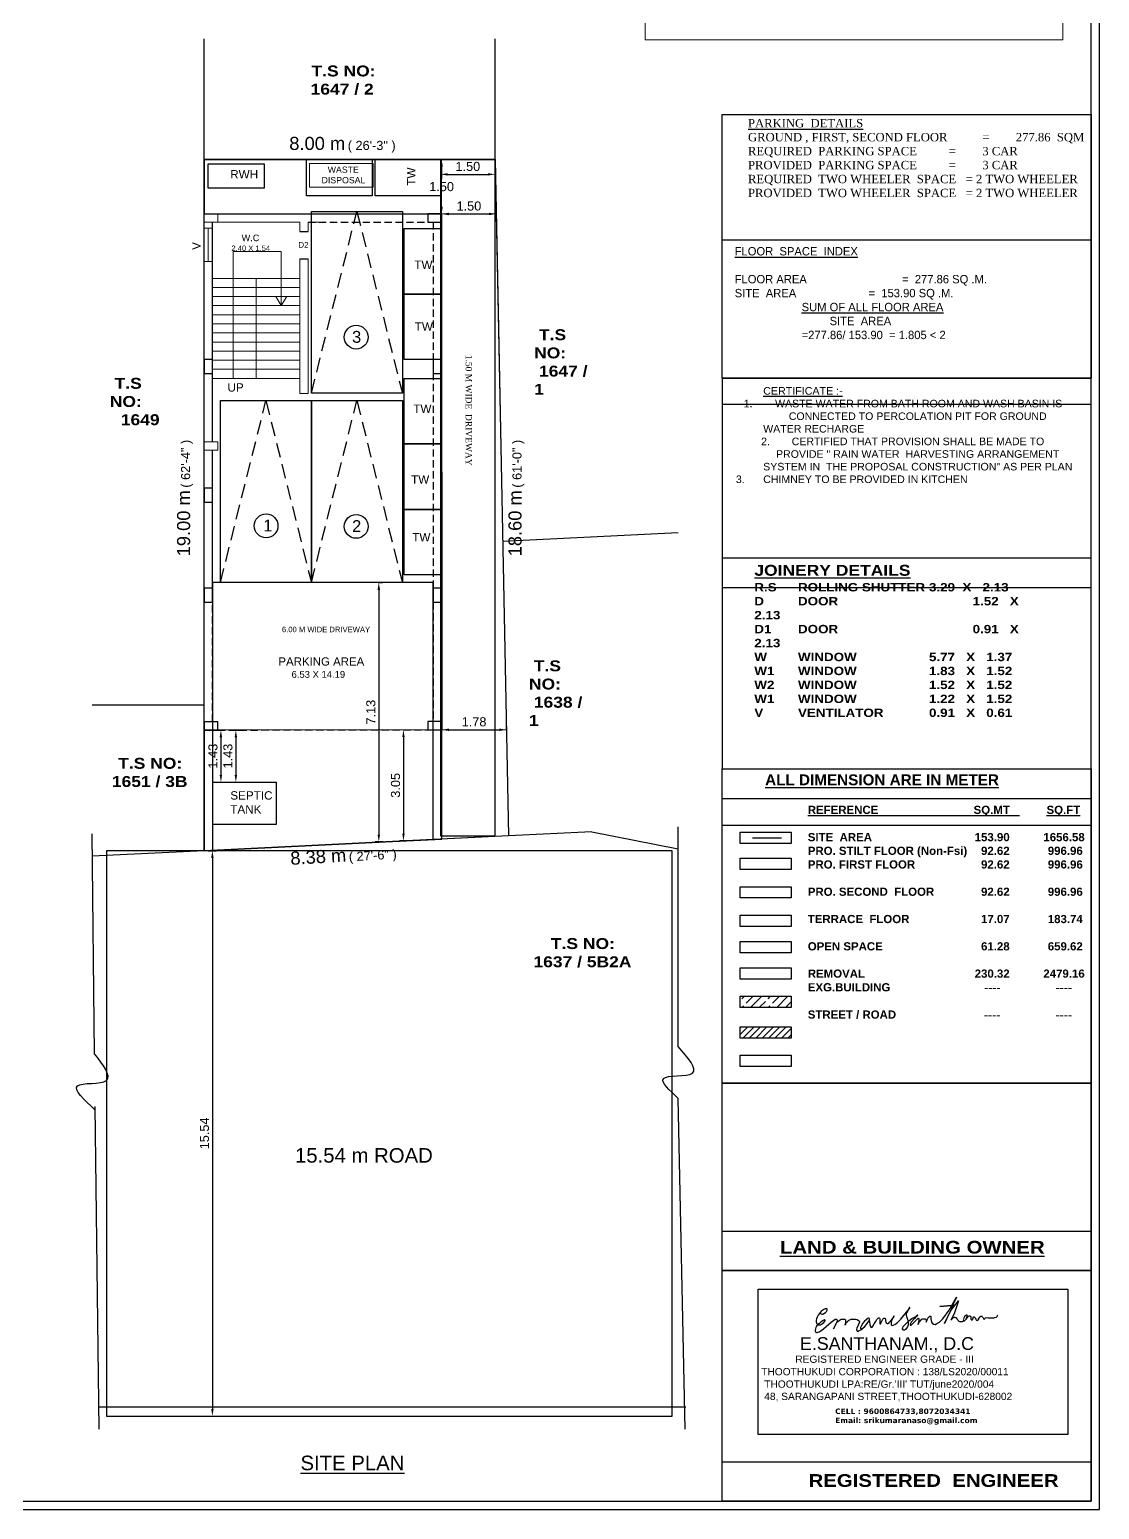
# Model space of a CAD drawing. Header units: metres. Extents: x 0 to 107, y 0 to 69.
# Drawn here: x 39.39 to 68.8, y 0 to 40.67 of the extents above; entities that cross this region are included whole.
import ezdxf

# ---------------------------------------------------------------- set-up
doc = ezdxf.new("R2010")
doc.units = ezdxf.units.M
doc.header["$LTSCALE"] = 0.2
doc.header["$MEASUREMENT"] = 0
doc.header["$PDMODE"] = 2
for name, pattern in [('ACAD_ISO03W100', [30, 12, -18]), ('DASHED', [0.75, 0.5, -0.25]), ('DASHED2', [0.375, 0.25, -0.125]), ('HIDDEN', [0.375, 0.25, -0.125]), ('HIDDENX2', [0.75, 0.5, -0.25])]:
    doc.linetypes.add(name, pattern=pattern)
doc.layers.get('0').update_dxf_attribs({"lineweight": 15})
for name, color, linetype in [('AS_AT_SITE', 233, 'Continuous'), ('BLK_1_COVERED_AREA', 140, 'Continuous'), ('BLK_1_FLR_0_STILT_PARKING', 9, 'Continuous'), ('BLK_1_FLR_0_STILT_PARKING_DEDUCT', 9, 'Continuous'), ('BLK_1_LVL_0_BLDG_FOOT_PRINT', 1, 'Continuous'), ('BLK_1_LVL_0_FRONT_SETBACK', 2, 'Continuous'), ('BLK_1_LVL_0_REAR_SETBACK', 11, 'Continuous'), ('BLK_1_LVL_0_SIDE_SETBACK2', 102, 'Continuous'), ('DIST_EXIT', 9, 'Continuous'), ('DRIVE_WAY', 2, 'Continuous'), ('FMB_OR_PLR', 55, 'Continuous'), ('PARKING_SLOT', 2, 'Continuous'), ('PER_AISLE_WIDTH', 2, 'Continuous'), ('PLOT_BOUNDARY', 70, 'Continuous'), ('ROAD_WIDTH', 70, 'Continuous'), ('RWH', 1, 'Continuous'), ('SEPTIC_TANK', 146, 'Continuous'), ('SUPER_IMPOSED', 9, 'Continuous'), ('TANDEM_PARKING_SLOT', 9, 'Continuous'), ('TWO_WHEELER_DRIVE_WAY', 232, 'Continuous'), ('TWO_WHEELER_PARKING', 1, 'Continuous'), ('WASTE_DISPOSAL', 232, 'Continuous')]:
    doc.layers.add(name, color=color, linetype=linetype)
doc.layers.add('LOCATION_PLAN', color=7, linetype='Continuous', lineweight=0)
doc.styles.add('ARIAL', font='arial.ttf')
doc.styles.add('Bhanu', font='times.ttf', dxfattribs={"height": 9})
doc.styles.add('NORMAL', font='arial.ttf')
doc.styles.get("Standard").update_dxf_attribs({"font": 'arial.ttf', "height": 0.25})
doc.styles.add('style1', font='', dxfattribs={"height": 0.2})
doc.styles.add('TXT', font='txt.shx')
doc.styles.add('vce', font='BKANT.TTF')
doc.styles.get('style1').set_extended_font_data('Arial Black')
doc.dimstyles.get("Standard").update_dxf_attribs({"dimtxt": 0.23, "dimasz": 0.2, "dimexe": 0.12, "dimexo": 0.0625, "dimgap": 0.09, "dimtad": 1, "dimtih": 1, "dimtoh": 1, "dimzin": 1, "dimdsep": 46, "dimtxsty": 'Standard', "dimcen": 0.09, "dimazin": 0, "dimtfac": 1, "dimtix": 1, "dimtofl": 0, "dimtmove": 0, "dimatfit": 0, "dimfxl": 0, "dimtolj": 1, "dimtzin": 0, "dimarcsym": 0})

# ---------------------------------------------------------------- blocks, each defined once
blk = doc.blocks.new('*D24')
at = {"color": 0, "linetype": 'Continuous', "lineweight": -2, "ltscale": 4}
for p, q in [((50.718, 37.104), (50.618, 37.104)), ((50.718, 35.604), (50.618, 35.604))]:
    blk.add_line(p, q, dxfattribs=at)
at = {"lineweight": 25, "ltscale": 4}
for p, q in [((50.718, 36.904), (50.718, 36.571)), ((50.718, 35.804), (50.718, 36.136))]:
    blk.add_line(p, q, dxfattribs=at)
at = {"ltscale": 4}
for points in [[(50.685, 36.904), (50.752, 36.904), (50.718, 37.104)], [(50.685, 35.804), (50.752, 35.804), (50.718, 35.604)]]:
    blk.add_solid(points, dxfattribs=at)
at = {"layer": 'Defpoints', "color": 0, "ltscale": 4}
for p in [(50.718, 37.104), (50.718, 37.104), (50.718, 35.604)]:
    blk.add_point(p, dxfattribs=at)
at = {"color": 0, "lineweight": 25, "ltscale": 4, "insert": (50.718, 36.354), "char_height": 0.25, "attachment_point": 5}
blk.add_mtext('\\A1;1.50', dxfattribs=at)
blk = doc.blocks.new('*D25')
at = {"color": 0, "linetype": 'Continuous', "lineweight": -2, "ltscale": 4}
for p, q in [((50.718, 35.604), (50.718, 35.704)), ((52.218, 35.604), (52.218, 35.504))]:
    blk.add_line(p, q, dxfattribs=at)
at = {"lineweight": 25, "ltscale": 4}
blk.add_line((50.918, 35.604), (52.018, 35.604), dxfattribs=at)
at = {"ltscale": 4}
for points in [[(50.918, 35.637), (50.918, 35.57), (50.718, 35.604)], [(52.018, 35.637), (52.018, 35.57), (52.218, 35.604)]]:
    blk.add_solid(points, dxfattribs=at)
at = {"layer": 'Defpoints', "color": 0, "ltscale": 4}
for p in [(50.718, 35.604), (52.218, 35.634), (52.218, 35.604)]:
    blk.add_point(p, dxfattribs=at)
at = {"color": 0, "lineweight": 25, "ltscale": 4, "insert": (51.468, 35.821), "char_height": 0.25, "attachment_point": 5}
blk.add_mtext('\\A1;1.50', dxfattribs=at)
blk = doc.blocks.new('*D26')
at = {"color": 0, "linetype": 'Continuous', "lineweight": -2, "ltscale": 4}
for p, q in [((50.72, 21.428), (50.72, 21.528)), ((52.501, 21.428), (52.501, 21.528))]:
    blk.add_line(p, q, dxfattribs=at)
at = {"lineweight": 25, "ltscale": 4}
blk.add_line((50.92, 21.428), (52.301, 21.428), dxfattribs=at)
at = {"ltscale": 4}
for points in [[(50.92, 21.461), (50.92, 21.394), (50.72, 21.428)], [(52.301, 21.461), (52.301, 21.394), (52.501, 21.428)]]:
    blk.add_solid(points, dxfattribs=at)
at = {"layer": 'Defpoints', "color": 0, "ltscale": 4}
for p in [(50.72, 21.419), (52.501, 21.428), (52.501, 21.427)]:
    blk.add_point(p, dxfattribs=at)
at = {"color": 0, "lineweight": 25, "ltscale": 4, "insert": (51.61, 21.645), "char_height": 0.25, "attachment_point": 5}
blk.add_mtext('\\A1;1.78', dxfattribs=at)
blk = doc.blocks.new('*D64')
at = {"layer": 'Defpoints', "color": 0, "ltscale": 4}
for p in [(50.689, 37.103), (52.189, 37.103), (52.189, 36.692)]:
    blk.add_point(p, dxfattribs=at)
at = {"layer": 'TWO_WHEELER_DRIVE_WAY', "color": 6, "lineweight": -2, "ltscale": 4}
for p, q in [((50.689, 36.812), (50.689, 36.592)), ((52.189, 36.812), (52.189, 36.592))]:
    blk.add_line(p, q, dxfattribs=at)
at = {"layer": 'TWO_WHEELER_DRIVE_WAY', "color": 6, "ltscale": 4}
blk.add_line((50.889, 36.692), (51.989, 36.692), dxfattribs=at)
for points in [[(50.889, 36.725), (50.889, 36.658), (50.689, 36.692)], [(51.989, 36.725), (51.989, 36.658), (52.189, 36.692)]]:
    blk.add_solid(points, dxfattribs=at)
at = {"layer": 'TWO_WHEELER_DRIVE_WAY', "color": 6, "ltscale": 4, "insert": (51.439, 36.909), "char_height": 0.25, "attachment_point": 5}
blk.add_mtext('\\A1;1.50', dxfattribs=at)
blk = doc.blocks.new('*D65')
at = {"layer": 'Defpoints', "color": 0, "ltscale": 4}
for p in [(44.189, 18.104), (44.189, 2.564), (44.418, 2.564)]:
    blk.add_point(p, dxfattribs=at)
at = {"layer": 'ROAD_WIDTH', "color": 1, "lineweight": -2, "ltscale": 4}
for p, q in [((44.298, 18.104), (44.518, 18.104)), ((44.298, 2.564), (44.518, 2.564))]:
    blk.add_line(p, q, dxfattribs=at)
at = {"layer": 'ROAD_WIDTH', "color": 1, "ltscale": 4}
blk.add_line((44.418, 17.904), (44.418, 2.764), dxfattribs=at)
for points in [[(44.385, 17.904), (44.452, 17.904), (44.418, 18.104)], [(44.385, 2.764), (44.452, 2.764), (44.418, 2.564)]]:
    blk.add_solid(points, dxfattribs=at)
at = {"layer": 'ROAD_WIDTH', "color": 1, "ltscale": 4, "insert": (44.201, 10.334), "char_height": 0.25, "attachment_point": 5, "rotation": 90}
blk.add_mtext('\\A1;15.54', dxfattribs=at)
blk = doc.blocks.new('*D117')
at = {"layer": 'Defpoints', "color": 0, "ltscale": 4}
for p in [(44.569, 21.419), (44.569, 19.988), (44.652, 19.988)]:
    blk.add_point(p, dxfattribs=at)
at = {"layer": 'SEPTIC_TANK', "color": 1, "lineweight": -2, "ltscale": 4}
for p, q in [((44.631, 21.419), (44.752, 21.419)), ((44.631, 19.988), (44.752, 19.988))]:
    blk.add_line(p, q, dxfattribs=at)
at = {"layer": 'SEPTIC_TANK', "color": 1, "ltscale": 4}
blk.add_line((44.652, 21.219), (44.652, 20.188), dxfattribs=at)
for points in [[(44.618, 21.219), (44.685, 21.219), (44.652, 21.419)], [(44.618, 20.188), (44.685, 20.188), (44.652, 19.988)]]:
    blk.add_solid(points, dxfattribs=at)
at = {"layer": 'SEPTIC_TANK', "color": 1, "ltscale": 4, "insert": (44.434, 20.703), "char_height": 0.25, "attachment_point": 5, "rotation": 90}
blk.add_mtext('\\A1;1.43', dxfattribs=at)
blk = doc.blocks.new('*D118')
at = {"layer": 'Defpoints', "color": 0, "ltscale": 4}
for p in [(45.053, 21.42), (45.053, 19.988), (45.063, 19.988)]:
    blk.add_point(p, dxfattribs=at)
at = {"layer": 'SEPTIC_TANK', "color": 2, "lineweight": -2, "ltscale": 4}
for p, q in [((45.063, 21.42), (45.163, 21.42)), ((45.063, 19.988), (45.163, 19.988))]:
    blk.add_line(p, q, dxfattribs=at)
at = {"layer": 'SEPTIC_TANK', "color": 2, "ltscale": 4}
blk.add_line((45.063, 21.22), (45.063, 20.188), dxfattribs=at)
for points in [[(45.03, 21.22), (45.096, 21.22), (45.063, 21.42)], [(45.03, 20.188), (45.096, 20.188), (45.063, 19.988)]]:
    blk.add_solid(points, dxfattribs=at)
at = {"layer": 'SEPTIC_TANK', "color": 2, "ltscale": 4, "insert": (44.845, 20.704), "char_height": 0.25, "attachment_point": 5, "rotation": 90}
blk.add_mtext('\\A1;1.43', dxfattribs=at)
blk = doc.blocks.new('*D119')
at = {"layer": 'Defpoints', "color": 0, "ltscale": 4}
for p in [(48.909, 25.473), (48.992, 18.348), (49.253, 18.348)]:
    blk.add_point(p, dxfattribs=at)
at = {"layer": 'DRIVE_WAY', "color": 255, "lineweight": -2, "ltscale": 4}
for p, q in [((48.971, 25.473), (49.092, 25.473)), ((49.112, 18.348), (48.892, 18.348))]:
    blk.add_line(p, q, dxfattribs=at)
at = {"layer": 'DRIVE_WAY', "color": 255, "ltscale": 4}
blk.add_line((48.992, 25.273), (48.992, 18.548), dxfattribs=at)
for points in [[(48.959, 25.273), (49.026, 25.273), (48.992, 25.473)], [(48.959, 18.548), (49.026, 18.548), (48.992, 18.348)]]:
    blk.add_solid(points, dxfattribs=at)
at = {"layer": 'DRIVE_WAY', "color": 255, "ltscale": 4, "insert": (48.774, 21.911), "char_height": 0.25, "attachment_point": 5, "rotation": 90}
blk.add_mtext('\\A1;7.13', dxfattribs=at)
blk = doc.blocks.new('*D120')
at = {"layer": 'Defpoints', "color": 0, "ltscale": 4}
for p in [(49.644, 21.426), (49.669, 18.374), (49.792, 18.374)]:
    blk.add_point(p, dxfattribs=at)
at = {"layer": 'DIST_EXIT', "color": 7, "lineweight": -2, "ltscale": 4}
for p, q in [((49.669, 21.426), (49.769, 21.426)), ((49.729, 18.374), (49.569, 18.374))]:
    blk.add_line(p, q, dxfattribs=at)
at = {"layer": 'DIST_EXIT', "color": 7, "ltscale": 4}
blk.add_line((49.669, 21.226), (49.669, 18.574), dxfattribs=at)
for points in [[(49.636, 21.226), (49.703, 21.226), (49.669, 21.426)], [(49.636, 18.574), (49.703, 18.574), (49.669, 18.374)]]:
    blk.add_solid(points, dxfattribs=at)
at = {"layer": 'DIST_EXIT', "color": 7, "ltscale": 4, "insert": (49.452, 19.9), "char_height": 0.25, "attachment_point": 5, "rotation": 90}
blk.add_mtext('\\A1;3.05', dxfattribs=at)

msp = doc.modelspace()

# ---------------------------------------------------------------- hatches: boundary and pattern name
at = {"linetype": 'DASHED', "lineweight": 25}
h = msp.add_hatch(dxfattribs=at)
h.set_pattern_fill('ACAD_ISO02W100', scale=0.033957, angle=45)
h.set_pattern_definition([(45, (-5672.71219, -1639.12731), (-0.120055354, 0.120055354), [0.407481383, -0.101870346])])
h.paths.add_polyline_path([(58.922, 14.104), (60.329, 14.104), (60.329, 13.793), (58.922, 13.793)])
at = {"lineweight": 25}
h = msp.add_hatch(dxfattribs=at)
h.set_pattern_fill('ANSI31')
h.set_pattern_definition([(45, (-2484.93249, -1315.28688), (-0.0883883476, 0.0883883476), [])])
h.paths.add_polyline_path([(58.922, 13.259), (60.329, 13.259), (60.329, 12.949), (58.922, 12.949)])

# ---------------------------------------------------------------- linework, layer by layer
at = {"color": 7, "lineweight": 25, "ltscale": 4}
for p, q in [((44.189, 37.104), (44.189, 40.418)), ((52.189, 37.104), (52.189, 40.418)), ((44.189, 35.604), (50.718, 35.604)), ((50.718, 24.974), (50.718, 35.604)), ((44.419, 31.464), (44.419, 35.374)), ((44.419, 29.344), (44.419, 31.234)), ((44.419, 28.334), (44.419, 29.114)), ((44.419, 25.204), (44.419, 28.334)), ((57.22, 26.839), (52.398, 26.606)), ((44.189, 22.104), (41.118, 22.104)), ((57.22, 12.719), (57.22, 18.764)), ((41.18, 12.521), (41.118, 18.567)), ((54.845, 18.618), (52.559, 18.508)), ((54.845, 18.618), (57.22, 18.154)), ((44.189, 18.104), (41.118, 17.956)), ((41.302, 2.203), (41.196, 11.077)), ((57.408, 2.203), (57.22, 11.297)), ((57.428, 2.814), (41.289, 2.814))]:
    msp.add_line(p, q, dxfattribs=at)
at = {"color": 7, "lineweight": 25}
for p, q in [((58.429, 38.341), (68.567, 38.341)), ((58.429, 31.09), (68.567, 31.09)), ((58.429, 30.378), (68.567, 30.378)), ((58.429, 26.153), (68.567, 26.153)), ((58.429, 26.153), (68.567, 26.153)), ((58.429, 25.333), (68.567, 25.333)), ((58.445, 19.534), (68.567, 19.534)), ((58.445, 18.81), (68.567, 18.81)), ((59.261, 18.461), (60.059, 18.461)), ((58.429, 7.646), (68.567, 7.646)), ((58.429, 1.31), (68.567, 1.31))]:
    msp.add_line(p, q, dxfattribs=at)
at = {"color": 7, "linetype": 'Continuous', "lineweight": 5, "ltscale": 4}
for p, q in [((44.419, 35.604), (44.859, 35.604)), ((44.419, 35.604), (44.569, 35.604)), ((44.859, 35.604), (46.219, 35.604)), ((46.219, 35.604), (47.049, 35.604)), ((44.304, 34.3), (44.304, 35.21)), ((44.419, 32.474), (44.419, 35.374)), ((44.419, 34.154), (44.419, 35.374)), ((44.419, 35.374), (44.859, 35.374)), ((44.569, 35.374), (46.819, 35.374)), ((46.819, 35.374), (46.819, 35.118)), ((47.049, 35.374), (47.339, 35.374)), ((47.049, 35.374), (47.049, 35.118)), ((46.819, 34.368), (46.819, 30.672)), ((47.049, 34.368), (47.049, 30.672)), ((44.419, 32.814), (44.419, 34.034)), ((44.419, 31.464), (44.419, 34.034)), ((44.419, 33.834), (45.619, 33.834)), ((45.619, 33.834), (46.819, 33.834)), ((45.619, 33.834), (45.619, 32.334)), ((44.419, 33.584), (45.619, 33.584)), ((45.619, 33.584), (46.819, 33.584)), ((44.419, 33.334), (45.619, 33.334)), ((44.419, 33.084), (45.619, 33.084)), ((45.619, 33.334), (46.819, 33.334)), ((45.619, 33.084), (46.819, 33.084)), ((44.419, 32.834), (45.619, 32.834)), ((44.419, 31.474), (44.419, 32.694)), ((44.419, 32.584), (45.619, 32.584)), ((45.619, 32.834), (46.819, 32.834)), ((45.619, 32.584), (46.819, 32.584)), ((44.419, 32.334), (45.619, 32.334)), ((44.419, 29.344), (44.419, 32.244)), ((45.619, 32.334), (45.619, 31.084)), ((45.619, 32.334), (46.819, 32.334)), ((44.419, 32.084), (45.619, 32.084)), ((44.419, 31.834), (45.619, 31.834)), ((45.619, 32.084), (46.819, 32.084)), ((45.619, 31.834), (46.819, 31.834)), ((44.419, 31.584), (45.619, 31.584)), ((44.419, 31.334), (45.619, 31.334)), ((45.619, 31.584), (46.819, 31.584)), ((45.619, 31.334), (46.819, 31.334)), ((44.419, 31.084), (46.819, 31.084)), ((46.819, 30.672), (47.049, 30.672))]:
    msp.add_line(p, q, dxfattribs=at)
at = {"lineweight": -3, "ltscale": 4}
for p, q in [((46.819, 35.118), (47.049, 35.118)), ((46.819, 34.368), (47.049, 34.368))]:
    msp.add_line(p, q, dxfattribs=at)
at = {"color": 7, "linetype": 'DASHED2', "lineweight": 25, "ltscale": 4}
for p, q in [((47.049, 35.374), (50.488, 35.374)), ((50.488, 35.374), (50.488, 31.464)), ((50.488, 31.234), (50.488, 21.657)), ((44.419, 21.649), (44.419, 24.974))]:
    msp.add_line(p, q, dxfattribs=at)
at = {"color": 7, "lineweight": 25, "ltscale": 0.7}
msp.add_line((68.567, 34.885), (58.429, 34.885), dxfattribs=at)
at = {"color": 7, "lineweight": 25}
for points in [[(68.797, 69.123), (0, 69.123), (0, 0), (68.797, 0)], [(68.567, 68.894), (0.23, 68.894), (0.23, 0.23), (68.567, 0.23)], [(58.429, 38.341), (68.567, 38.341), (68.567, 31.09), (58.429, 31.09)], [(58.429, 20.351), (68.567, 20.351), (68.567, 11.715), (58.429, 11.716)], [(58.922, 18.611), (60.329, 18.611), (60.329, 18.301), (58.922, 18.301)], [(58.922, 17.894), (60.329, 17.894), (60.329, 17.584), (58.922, 17.584)], [(58.922, 17.114), (60.329, 17.114), (60.329, 16.804), (58.922, 16.804)], [(58.922, 16.335), (60.329, 16.335), (60.329, 16.025), (58.922, 16.025)], [(58.922, 15.609), (60.329, 15.609), (60.329, 15.299), (58.922, 15.299)], [(58.922, 14.883), (60.329, 14.883), (60.329, 14.573), (58.922, 14.573)], [(58.922, 14.104), (60.329, 14.104), (60.329, 13.793), (58.922, 13.793)], [(58.922, 13.259), (60.329, 13.259), (60.329, 12.949), (58.922, 12.949)], [(58.922, 12.485), (60.329, 12.485), (60.329, 12.175), (58.922, 12.175)], [(58.429, 11.716), (68.567, 11.716), (68.567, 6.566), (58.429, 6.566)], [(58.429, 6.566), (68.567, 6.566), (68.567, 0.23), (58.429, 0.23)], [(59.415, 6.052), (67.93, 6.052), (67.93, 2.061), (59.415, 2.061)]]:
    msp.add_lwpolyline(points, close=True, dxfattribs=at)
at = {"color": 7, "lineweight": 25, "ltscale": 4}
for points in [[(44.189, 18.104), (44.189, 37.104), (52.189, 37.104), (52.559, 18.508)], [(44.189, 35.604), (50.718, 35.604), (50.72, 21.428), (44.189, 21.419)], [(50.718, 35.604), (50.338, 35.604), (50.338, 35.374), (50.718, 35.374)], [(44.189, 31.602), (44.189, 31.222), (44.419, 31.222), (44.419, 31.602)], [(50.488, 31.602), (50.488, 31.222), (50.718, 31.222), (50.718, 31.602)], [(44.189, 28.067), (44.189, 27.687), (44.419, 27.687), (44.419, 28.067)], [(44.189, 25.317), (44.189, 24.937), (44.419, 24.937), (44.419, 25.317)], [(50.489, 25.318), (50.489, 24.938), (50.719, 24.938), (50.719, 25.318)], [(44.569, 21.649), (44.189, 21.649), (44.189, 21.419), (44.569, 21.419)], [(50.72, 21.657), (50.34, 21.657), (50.34, 21.427), (50.72, 21.427)]]:
    msp.add_lwpolyline(points, close=True, dxfattribs=at)
at = {"color": 7, "linetype": 'Continuous', "lineweight": 5, "ltscale": 4}
for points in [[(44.569, 35.604), (44.189, 35.604), (44.189, 35.374), (44.569, 35.374)], [(44.569, 35.604), (44.189, 35.604), (44.189, 35.374), (44.569, 35.374)], [(44.189, 34.3), (44.189, 35.21), (44.419, 35.21), (44.419, 34.3)], [(44.419, 31.084), (45.619, 31.084), (45.619, 33.834), (44.419, 33.834)], [(45.619, 33.834), (46.819, 33.834), (46.819, 31.084), (45.619, 31.084)], [(44.569, 29.344), (44.189, 29.344), (44.189, 29.114), (44.569, 29.114)]]:
    msp.add_lwpolyline(points, close=True, dxfattribs=at)
at = {"color": 7, "linetype": 'HIDDENX2', "lineweight": 25, "ltscale": 4}
for points in [[(47.139, 30.675), (48.389, 35.675), (49.639, 30.675)], [(44.639, 25.473), (45.889, 30.473), (47.139, 25.473)], [(47.139, 25.473), (48.389, 30.473), (49.639, 25.473)]]:
    msp.add_lwpolyline(points, close=True, dxfattribs=at)
at = {"color": 7, "linetype": 'Continuous', "lineweight": 5, "ltscale": 4}
for points in [[(44.419, 35.224), (44.419, 35.224), (44.419, 35.374)], [(44.989, 31.084), (44.989, 34.572), (46.305, 34.572), (46.305, 33.084)], [(46.46, 33.334), (46.305, 33.084), (46.158, 33.334)], [(44.419, 29.344), (44.419, 29.494), (44.419, 29.494)]]:
    msp.add_lwpolyline(points, dxfattribs=at)
at = {"color": 7, "lineweight": 25}
for points in [[(68.567, 31.09), (58.429, 31.09), (58.429, 20.351)], [(61.135, 5.387), (61.166, 5.369), (61.197, 5.37), (61.227, 5.385), (61.267, 5.411), (61.298, 5.442), (61.309, 5.462), (61.316, 5.475), (61.316, 5.497), (61.316, 5.509), (61.299, 5.516), (61.276, 5.516), (61.257, 5.509), (61.226, 5.498), (61.194, 5.48), (61.161, 5.455), (61.13, 5.425), (61.095, 5.378), (61.069, 5.339), (61.044, 5.286), (61.025, 5.238), (61.016, 5.201), (61.014, 5.159), (61.017, 5.13), (61.025, 5.112), (61.036, 5.1), (61.047, 5.091), (61.065, 5.076), (61.091, 5.071), (61.131, 5.073), (61.157, 5.087), (61.19, 5.106), (61.225, 5.141), (61.253, 5.169), (61.259, 5.182), (61.261, 5.187), (61.261, 5.192), (61.258, 5.199), (61.253, 5.204), (61.244, 5.208), (61.231, 5.208), (61.222, 5.203), (61.204, 5.194), (61.179, 5.176), (61.164, 5.165), (61.142, 5.148), (61.1, 5.113), (61.061, 5.08), (61.039, 5.062), (61.024, 5.034), (61.006, 4.996), (60.997, 4.962), (60.991, 4.943), (60.987, 4.928), (60.985, 4.916), (60.987, 4.901), (60.993, 4.887), (60.997, 4.877), (61.005, 4.871), (61.021, 4.866), (61.04, 4.866), (61.064, 4.869), (61.092, 4.879), (61.125, 4.897), (61.164, 4.928), (61.225, 4.975), (61.285, 5.029), (61.359, 5.09), (61.424, 5.144), (61.459, 5.174), (61.495, 5.203), (61.533, 5.227), (61.563, 5.227), (61.584, 5.22), (61.588, 5.198), (61.58, 5.144), (61.525, 5.036), (61.489, 4.964), (61.58, 5.144), (61.641, 5.19), (61.703, 5.226), (61.745, 5.232), (61.772, 5.232), (61.804, 5.225), (61.816, 5.207), (61.822, 5.18), (61.822, 5.145), (61.823, 5.121), (61.816, 5.086), (61.81, 5.062), (61.823, 5.121), (61.878, 5.169), (61.909, 5.197), (61.942, 5.213), (61.972, 5.227), (62.027, 5.233), (62.06, 5.233), (62.102, 5.228), (62.138, 5.218), (62.177, 5.194), (62.201, 5.17), (62.203, 5.142), (62.127, 4.982), (62.123, 4.945), (62.127, 4.914), (62.142, 4.901), (62.172, 4.901), (62.196, 4.914), (62.236, 4.933), (62.353, 5.031), (62.412, 5.109), (62.459, 5.172), (62.474, 5.223), (62.474, 5.248), (62.464, 5.26), (62.447, 5.26), (62.416, 5.244), (62.382, 5.214), (62.345, 5.171), (62.298, 5.116), (62.256, 5.052), (62.24, 5.019), (62.234, 5.002), (62.234, 4.984), (62.234, 4.967), (62.239, 4.961), (62.249, 4.958), (62.263, 4.958), (62.266, 4.958), (62.269, 4.961), (62.353, 5.031), (62.459, 5.172), (62.467, 5.182), (62.48, 5.181), (62.48, 5.159), (62.488, 5.082), (62.502, 5.031), (62.516, 5.005), (62.529, 5), (62.549, 5.007), (62.568, 5.032), (62.61, 5.1), (62.646, 5.157), (62.684, 5.218), (62.729, 5.263), (62.744, 5.263), (62.754, 5.257), (62.761, 5.242), (62.761, 5.22), (62.761, 5.118), (62.764, 5.101), (62.771, 5.097), (62.779, 5.097), (62.786, 5.103), (62.791, 5.114), (62.8, 5.133), (62.834, 5.207), (62.842, 5.224), (62.86, 5.244), (62.868, 5.252), (62.872, 5.256), (62.881, 5.256), (62.891, 5.254), (62.908, 5.248), (62.916, 5.24), (62.919, 5.217), (62.921, 5.184), (62.922, 5.169), (62.926, 5.152), (62.936, 5.13), (62.947, 5.119), (62.963, 5.111), (62.975, 5.105), (62.992, 5.105), (63.006, 5.12), (63.031, 5.143), (63.065, 5.186), (63.122, 5.258), (63.159, 5.318), (63.122, 5.258), (63.079, 5.189), (63.069, 5.15), (63.069, 5.114), (63.078, 5.075), (63.086, 5.061), (63.105, 5.054), (63.131, 5.059), (63.175, 5.082), (63.251, 5.134), (63.337, 5.225), (63.451, 5.366), (63.586, 5.533), (63.587, 5.549), (63.576, 5.55), (63.564, 5.542), (63.555, 5.52), (63.487, 5.37), (63.487, 5.357), (63.487, 5.349), (63.489, 5.34), (63.506, 5.274), (63.518, 5.228), (63.531, 5.177), (63.542, 5.134), (63.544, 5.098), (63.544, 5.075), (63.522, 5.014), (63.498, 4.977), (63.463, 4.941), (63.439, 4.929), (63.411, 4.926), (63.392, 4.937), (63.387, 4.96), (63.39, 4.992), (63.403, 5.028), (63.558, 5.183), (63.643, 5.25), (63.751, 5.304), (63.798, 5.327), (63.804, 5.333), (63.804, 5.339), (63.798, 5.339), (63.791, 5.339), (63.782, 5.326), (63.715, 5.25), (63.625, 5.143), (63.614, 5.123), (63.607, 5.111), (63.6, 5.087), (63.6, 5.074), (63.607, 5.066), (63.622, 5.067), (63.636, 5.074), (63.803, 5.247), (63.82, 5.253), (63.831, 5.246), (63.838, 5.236), (63.838, 5.217), (63.823, 5.129), (63.816, 5.084), (63.823, 5.129), (63.867, 5.173), (63.918, 5.224), (63.946, 5.242), (63.973, 5.242), (64.004, 5.236), (64.024, 5.217), (64.035, 5.186), (64.035, 5.161), (64.035, 5.149), (64.05, 5.184), (64.06, 5.209), (64.079, 5.254), (64.126, 5.299), (64.133, 5.31), (64.141, 5.315), (64.147, 5.315), (64.155, 5.308), (64.16, 5.298), (64.161, 5.23), (64.178, 5.162), (64.204, 5.115), (64.242, 5.089), (64.279, 5.086), (64.329, 5.105), (64.401, 5.15), (64.49, 5.242), (64.668, 5.479), (64.868, 5.83), (64.74, 5.606), (64.415, 5.577), (64.833, 5.615), (64.761, 5.608), (64.868, 5.83), (64.761, 5.608), (64.711, 5.47), (64.593, 5.224), (64.537, 5.108), (64.612, 5.265), (64.711, 5.47), (64.924, 5.735), (64.805, 5.378), (64.716, 5.205), (64.77, 5.256), (64.789, 5.274), (64.812, 5.282), (64.821, 5.282), (64.842, 5.273), (64.856, 5.267), (64.877, 5.242), (64.895, 5.22), (64.91, 5.201), (64.923, 5.186), (64.934, 5.173), (64.956, 5.163), (64.981, 5.163), (65.019, 5.161), (65.038, 5.167), (65.1, 5.189), (65.133, 5.224), (65.148, 5.254), (65.166, 5.288), (65.166, 5.337), (65.145, 5.337), (65.112, 5.316), (65.091, 5.302), (65.074, 5.264), (65.06, 5.23), (65.053, 5.213), (65.064, 5.194), (65.089, 5.185), (65.111, 5.201), (65.141, 5.239), (65.141, 5.239), (65.197, 5.309), (65.216, 5.323), (65.236, 5.323), (65.253, 5.312), (65.26, 5.283), (65.26, 5.271), (65.26, 5.261), (65.259, 5.248), (65.259, 5.236), (65.266, 5.226), (65.269, 5.221), (65.269, 5.221), (65.272, 5.213), (65.281, 5.209), (65.284, 5.209), (65.293, 5.211), (65.301, 5.213), (65.306, 5.214), (65.31, 5.221), (65.315, 5.228), (65.323, 5.255), (65.331, 5.282), (65.346, 5.293), (65.352, 5.293), (65.358, 5.289), (65.364, 5.285), (65.371, 5.276), (65.375, 5.271), (65.384, 5.259), (65.402, 5.229), (65.413, 5.213), (65.413, 5.213), (65.421, 5.2), (65.433, 5.195), (65.439, 5.195), (65.445, 5.198), (65.453, 5.203), (65.459, 5.207), (65.471, 5.214), (65.475, 5.222), (65.478, 5.231), (65.491, 5.257), (65.5, 5.274), (65.502, 5.279), (65.506, 5.286), (65.517, 5.296), (65.524, 5.302), (65.541, 5.31), (65.553, 5.311), (65.563, 5.308), (65.573, 5.301), (65.588, 5.288), (65.6, 5.269), (65.614, 5.248), (65.623, 5.231), (65.627, 5.227), (65.63, 5.224), (65.636, 5.224), (65.639, 5.23), (65.643, 5.236), (65.647, 5.244), (65.65, 5.25), (65.661, 5.262), (65.667, 5.269), (65.7, 5.27), (65.738, 5.265), (65.758, 5.265), (65.792, 5.265), (65.81, 5.263), (65.846, 5.263), (65.863, 5.263), (65.901, 5.268), (65.911, 5.27), (65.969, 5.285), (65.976, 5.294), (65.988, 5.309), (65.996, 5.317), (65.996, 5.332), (66.004, 5.342)]]:
    msp.add_lwpolyline(points, dxfattribs=at)
at = {"color": 7, "linetype": 'HIDDEN', "lineweight": 25, "ltscale": 4}
msp.add_lwpolyline([(44.569, 21.419), (50.72, 21.428), (50.718, 24.974)], dxfattribs=at)
at = {"color": 7, "lineweight": 25, "ltscale": 4}
for centre in [(48.371, 32.219), (45.894, 27.033), (48.371, 27.017)]:
    msp.add_circle(centre, 0.327, dxfattribs=at)
for points in [[(57.22, 11.297), (56.815, 11.84), (57.609, 11.989), (57.22, 12.719)], [(41.197, 10.976), (40.713, 11.642), (41.507, 11.791), (41.18, 12.521)]]:
    msp.add_spline(points, degree=3, dxfattribs=at)
at = {"layer": 'AS_AT_SITE', "color": 6, "lineweight": 25, "ltscale": 4}
msp.add_lwpolyline([(44.189, 37.104), (52.189, 37.104), (52.559, 18.508), (49.367, 18.354), (44.189, 18.104)], close=True, dxfattribs=at)
at = {"layer": 'BLK_1_COVERED_AREA', "color": 140, "lineweight": 25, "ltscale": 4}
msp.add_lwpolyline([(44.189, 35.604), (50.718, 35.604), (50.72, 21.428), (44.189, 21.419)], close=True, dxfattribs=at)
at = {"layer": 'BLK_1_FLR_0_STILT_PARKING', "color": 13, "lineweight": 25, "ltscale": 4}
msp.add_lwpolyline([(44.189, 35.604), (50.718, 35.604), (50.72, 21.428), (44.189, 21.419)], close=True, dxfattribs=at)
at = {"layer": 'BLK_1_FLR_0_STILT_PARKING_DEDUCT', "color": 13, "lineweight": 25, "ltscale": 4}
msp.add_lwpolyline([(44.189, 35.604), (50.718, 35.604), (50.72, 21.428), (44.189, 21.419)], close=True, dxfattribs=at)
at = {"layer": 'BLK_1_LVL_0_BLDG_FOOT_PRINT', "color": 1, "lineweight": 25, "ltscale": 4}
msp.add_lwpolyline([(44.189, 35.604), (50.718, 35.604), (50.72, 21.428), (44.189, 21.419)], close=True, dxfattribs=at)
at = {"layer": 'BLK_1_LVL_0_FRONT_SETBACK', "color": 2}
msp.add_lwpolyline([(50.72, 21.428), (44.189, 21.419), (44.189, 18.104), (49.367, 18.354), (50.72, 18.419)], close=True, dxfattribs=at)
at = {"layer": 'BLK_1_LVL_0_REAR_SETBACK', "color": 11}
msp.add_lwpolyline([(50.718, 37.104), (44.189, 37.104), (44.189, 35.604), (50.718, 35.604)], close=True, dxfattribs=at)
at = {"layer": 'BLK_1_LVL_0_SIDE_SETBACK2', "color": 102, "lineweight": 0}
msp.add_lwpolyline([(52.219, 35.604), (50.718, 35.604), (50.72, 21.428), (52.501, 21.428)], close=True, dxfattribs=at)
at = {"layer": 'DRIVE_WAY', "color": 255, "ltscale": 4}
msp.add_lwpolyline([(44.419, 25.473), (44.419, 18.115), (50.488, 18.408), (50.488, 25.473)], close=True, dxfattribs=at)
at = {"layer": 'FMB_OR_PLR', "color": 70, "lineweight": 25, "ltscale": 4}
msp.add_lwpolyline([(44.189, 37.104), (52.189, 37.104), (52.559, 18.508), (49.367, 18.354), (44.189, 18.104)], close=True, dxfattribs=at)
at = {"layer": 'LOCATION_PLAN', "color": 7, "ltscale": 4}
msp.add_lwpolyline([(56.314, 50.692), (67.793, 50.692), (67.793, 40.386), (56.314, 40.386)], close=True, dxfattribs=at)
at = {"layer": 'PARKING_SLOT', "color": 30, "lineweight": 25, "ltscale": 4}
for points in [[(44.639, 25.473), (44.639, 30.473), (47.139, 30.473), (47.139, 25.473)], [(47.139, 25.473), (47.139, 30.473), (49.639, 30.473), (49.639, 25.473)]]:
    msp.add_lwpolyline(points, close=True, dxfattribs=at)
at = {"layer": 'PER_AISLE_WIDTH', "color": 5, "ltscale": 4}
msp.add_lwpolyline([(44.419, 25.473), (44.419, 18.115), (50.488, 18.408), (50.488, 25.473)], close=True, dxfattribs=at)
at = {"layer": 'PLOT_BOUNDARY', "color": 70, "lineweight": 25, "ltscale": 4}
msp.add_lwpolyline([(44.189, 37.104), (52.189, 37.104), (52.559, 18.508), (49.367, 18.354), (44.189, 18.104)], close=True, dxfattribs=at)
at = {"layer": 'ROAD_WIDTH', "color": 1, "ltscale": 4}
msp.add_lwpolyline([(41.511, 18.104), (41.511, 2.564), (57.051, 2.564), (57.051, 18.104)], close=True, dxfattribs=at)
at = {"layer": 'RWH', "color": 130, "lineweight": 25, "ltscale": 4}
msp.add_lwpolyline([(44.305, 36.981), (45.842, 36.981), (45.842, 36.313), (44.305, 36.313)], close=True, dxfattribs=at)
at = {"layer": 'SEPTIC_TANK', "color": 146, "ltscale": 4}
msp.add_lwpolyline([(44.433, 19.988), (46.175, 19.988), (46.175, 18.82), (44.433, 18.82)], close=True, dxfattribs=at)
at = {"layer": 'SUPER_IMPOSED', "color": 5, "lineweight": 25, "ltscale": 4}
msp.add_lwpolyline([(44.189, 37.104), (52.189, 37.104), (52.559, 18.508), (49.367, 18.354), (44.189, 18.104)], close=True, dxfattribs=at)
at = {"layer": 'TANDEM_PARKING_SLOT', "color": 245, "lineweight": 25, "ltscale": 4}
msp.add_lwpolyline([(47.139, 30.675), (47.139, 35.675), (49.639, 35.675), (49.639, 30.675)], close=True, dxfattribs=at)
at = {"layer": 'TWO_WHEELER_DRIVE_WAY', "color": 6, "ltscale": 4}
msp.add_lwpolyline([(52.189, 37.103), (50.689, 37.103), (50.689, 18.51), (52.189, 18.51)], close=True, dxfattribs=at)
at = {"layer": 'TWO_WHEELER_PARKING', "color": 2, "ltscale": 4}
for points in [[(47.006, 36.103), (47.006, 37.103), (48.806, 37.103), (48.806, 36.103)], [(48.889, 36.103), (48.889, 37.103), (50.689, 37.103), (50.689, 36.103)], [(49.689, 35.202), (50.689, 35.202), (50.689, 33.402), (49.689, 33.402)], [(49.689, 33.402), (50.689, 33.402), (50.689, 31.602), (49.689, 31.602)], [(49.689, 31.082), (50.689, 31.082), (50.689, 29.282), (49.689, 29.282)], [(49.689, 29.282), (50.689, 29.282), (50.689, 27.482), (49.689, 27.482)], [(49.689, 27.482), (50.689, 27.482), (50.689, 25.682), (49.689, 25.682)]]:
    msp.add_lwpolyline(points, close=True, dxfattribs=at)
at = {"layer": 'WASTE_DISPOSAL', "color": 2, "lineweight": 15, "ltscale": 4}
msp.add_lwpolyline([(47.09, 36.99), (48.841, 36.99), (48.841, 36.343), (47.09, 36.343)], close=True, dxfattribs=at)

# ---------------------------------------------------------------- texts
at = {"color": 7, "lineweight": 25}
for s, height, p in [('        E.SANTHANAM., D.C', 0.35, (59.482, 4.383)), ('            REGISTERED ENGINEER GRADE - III', 0.2, (59.508, 4.029)), ('THOOTHUKUDI CORPORATION : 138/LS2020/00011', 0.2, (59.502, 3.686)), (" THOOTHUKUDI LPA:RE/Gr.'III' TUT/june2020/004", 0.2, (59.508, 3.344)), (' 48, SARANGAPANI STREET,THOOTHUKUDI-628002', 0.2, (59.508, 3.006))]:
    msp.add_text(s, height=height, dxfattribs=at).set_placement(p)
at = {"color": 7, "lineweight": 25, "attachment_point": 1}
for s, insert, char_height, width, style in [('\\A1;{\\fArial Black|b1|i0|c0|p34;\\W0.89028; \\W1;T.S NO: \\P{\\W0.699206; }1647 / 2}', (47.024, 39.684), 0.3, 1.93652, 'NORMAL'), ('{\\fBook Antiqua|b0|i0|c0|p18;\\L\\C256;PARKING  DETAILS\\l\\PGROUND , FIRST, SECOND FLOOR ^I=^I277.86  SQM\\H1.84866x; \\H0.54093x;\\PREQUIRED  PARKING SPACE   ^I= ^I3 CAR\\H1.56534x; \\H0.63884x;\\PPROVIDED  PARKING SPACE  ^I= ^I3 CAR\\H1.65671x; \\H0.6036x;\\PREQUIRED  TWO WHEELER  SPACE   = 2 TWO WHEELER\\H1.62625x; \\H0.61491x;\\PPROVIDED  TWO WHEELER  SPACE   = 2 TWO WHEELER\\H1.63641x; }', (59.139, 38.213), 0.23, 8.92653, 'TXT'), ('{\\LFLOOR  SPACE  INDEX\\P\\P\\A1;\\lFLOOR AREA ^I^I^I=  277.86 SQ .M.\\PSITE  AREA ^I^I^I=  \\A0;\\C256;153.90 \\A1;\\C0;SQ .M.\\H1.84822x; \\H0.54106x;\\P^I^I\\LSUM OF ALL FLOOR AREA \\H1.56242x;\\l \\H0.64003x;\\P^I^I         SITE  AREA  \\H1.65769x; \\H0.60325x;\\P^I^I=277.86/ \\A0;\\C256;153.90\\A1;\\C0;  = 1.805 < 2\\H1.66377x; }', (58.773, 34.694), 0.22999, 9.61668, 'vce'), ('\\A1;{\\fArial Black|b1|i0|c0|p34; T.S NO: \\P 1647 / 1}', (53.261, 32.435), 0.3, 1.70026, 'NORMAL'), ('\\A1;{\\fArial Black|b1|i0|c0|p34; T.S NO: \\P{\\W2.268391; }1649}', (41.598, 31.099), 0.3, 1.70026, 'NORMAL'), ('{\\W5.1529;  \\H1.0096x;\\W1;\\LCERTIFICATE :-}\\P{\\W3.645571; }1. {\\W6.695957; }WASTE WATER FROM BATH ROOM AND WASH BASIN IS {\\H2.72943x; }\\P{\\W8.71411; \\W5.1529;  }CONNECTED TO PERCOLATION PIT FOR GROUND  {\\H1.29011x; }\\P{\\W5.1529;  }WATER RECHARGE {\\H1.7692x; }\\P{\\W9.594604; }2. {\\W6.40949; }CERTIFIED THAT PROVISION SHALL BE MADE TO {\\H2.45358x; }\\P{\\W4.36262; \\W5.1529;  }PROVIDE " RAIN WATER  HARVESTING ARRANGEMENT  {\\H1.38206x; }\\P{\\W5.1529;  }SYSTEM IN  THE PROPOSAL CONSTRUCTION" AS PER PLAN{\\H1.73923x; }\\P 3. {\\W5.304042; }CHIMNEY TO BE PROVIDED IN KITCHEN{\\H2.46459x; }', (58.725, 30.847), 0.208, 9.29625, 'ARIAL'), ('{\\LJOINERY DETAILS} \\P{\\H0.76667x;R.S^IROLLING SHUTTER^I3.29  X   2.13\\H3.22432x; \\H0.31014x;\\PD^IDOOR ^I^I^I1.52   X   2.13\\H1.02242x; \\H0.97807x;\\PD1^IDOOR ^I^I^I0.91   X   2.13\\H1.75639x; \\H0.56935x;\\PW^IWINDOW ^I^I5.77   X   1.37\\H1.51173x; \\H0.66149x;\\PW1^IWINDOW ^I^I1.83   X   1.52\\H1.59328x; \\H0.62763x;\\PW2^IWINDOW ^I^I1.52   X   1.52\\H1.5661x; \\H0.63853x;\\PW1^IWINDOW ^I^I1.22   X   1.52\\H1.57516x; \\H0.63486x;\\PV^IVENTILATOR^I^I0.91   X   0.61\\H1.57214x; }', (59.313, 25.96), 0.3, 7.69724, 'style1'), ('\\A1;{\\fArial Black|b1|i0|c0|p34; T.S NO: \\P 1638 / 1}', (53.119, 23.334), 0.3, 1.70026, 'NORMAL'), ('\\A1;{\\fArial Black|b1|i0|c0|p34;\\W1.73544; \\W1;T.S NO: \\P{\\W0.375995; }1651 / 3B}', (41.598, 20.655), 0.3, 2.17277, 'NORMAL'), ('\\A1;{\\fArial Black|b1|i0|c0|p34;\\W4.59472; \\W1;T.S NO: \\P{\\W1.001012; }1637 / 5B2A}', (53.109, 15.701), 0.3, 2.97204, 'NORMAL')]:
    msp.add_mtext(s, dxfattribs=dict(at, insert=insert, char_height=char_height, width=width, style=style))
at = {"color": 7, "lineweight": 25, "insert": (47.993, 37.505), "char_height": 0.18, "width": 3.74208, "attachment_point": 5}
msp.add_mtext('{\\H2x;8.00 m} {\\H1.3889x;( 26\'-3" )}', dxfattribs=at)
at = {"color": 7, "lineweight": 25, "attachment_point": 1}
for s, width, gutter_width, heights, insert, char_height in [('{\\H1.15x;RWH}', 0.66925, 40, [0], (44.908, 36.809), 0.2), ('{\\H1.15x;\\W7.08314; \\W1;WASTE \\P{\\W4.564684; }DISPOSAL}', 1.78944, 40, [0], (47.113, 36.907), 0.15), ('{\\H1.15x;TW}', 0.55331, 40, [0], (49.968, 34.323), 0.2), ('{\\H1.15x;TW}', 0.55331, 40, [0], (49.979, 32.624), 0.2), ('{\\H1.0455x;3}', 0.39818, 1.1, [0], (48.256, 32.389), 0.31238), ('{\\H1.15x;TW}', 0.55331, 40, [0], (49.94, 30.366), 0.2), ('{\\H1.15x;TW}', 0.55331, 40, [0], (49.879, 28.421), 0.2), ('{\\H1.0455x;1}', 0.39818, 1.1, [0], (45.816, 27.204), 0.31238), ('{\\H1.0455x;2}', 0.39818, 1.1, [0], (48.256, 27.188), 0.31238), ('{\\H1.15x;TW}', 0.55331, 40, [0], (49.912, 26.833), 0.2), ('{\\H1.15x;SEPTIC\\PTANK}', 0.66925, 40, [0], (44.91, 19.738), 0.2), ('{\\fVerdana|b1|i0|c0|p34;CELL : 9600864733,8072034341\\PEmail: srikumaranaso@gmail.com\\P }', 7.83155, 12.5, [1.612], (61.534, 2.772), 0.15)]:
    msp.add_mtext_dynamic_manual_height_columns(s, width=width, gutter_width=gutter_width, heights=heights, dxfattribs=dict(at, insert=insert, char_height=char_height))
at = {"color": 7, "lineweight": 25, "insert": (49.768, 36.382), "char_height": 0.2, "attachment_point": 1, "rotation": 90}
msp.add_mtext_dynamic_manual_height_columns('{\\H1.15x;TW}', width=0.55331, gutter_width=40, heights=[0], dxfattribs=at)
at = {"color": 7, "linetype": 'Continuous', "lineweight": 5, "ltscale": 4, "attachment_point": 1}
for s, width, gutter_width, insert, char_height in [('    W.C\\P{\\H0.82609x;2.40 X 1.54}', 1.30818, 35, (44.942, 35.036), 0.18), ('{\\H1.0455x;D2}', 0.24643, 1.1, (46.78, 34.832), 0.15), ('{\\H1.0455x;UP}', 0.39818, 1.1, (44.833, 30.951), 0.22), ('PARKING AREA\\P{\\H0.82609x;     6.53 X 14.19}', 2.75911, 35, (46.233, 23.417), 0.22506)]:
    msp.add_mtext_dynamic_manual_height_columns(s, width=width, gutter_width=gutter_width, heights=[0], dxfattribs=dict(at, insert=insert, char_height=char_height))
at = {"color": 7, "linetype": 'Continuous', "lineweight": 5, "ltscale": 4, "insert": (43.863, 34.617), "char_height": 0.22, "attachment_point": 1, "rotation": 90}
msp.add_mtext_dynamic_manual_height_columns('{\\H1.0455x;V}', width=0.25245, gutter_width=1.1, heights=[0], dxfattribs=at)
at = {"color": 7, "lineweight": 25, "insert": (51.552, 31.733), "char_height": 0.15, "attachment_point": 1, "rotation": 270, "style": 'Bhanu'}
msp.add_mtext_dynamic_manual_height_columns('{\\H1.15x;1.50 M WIDE  DRIVEWAY}', width=3.04612, gutter_width=40, heights=[0], dxfattribs=at)
at = {"color": 7, "lineweight": 25, "char_height": 0.18, "attachment_point": 5}
for s, insert, width, rotation in [('{\\H2x;19.00 m} {\\H1.3889x;( 62\'-4" )}', (43.664, 27.795), 4.07722, 90), ('{\\H2x;18.60 m} {\\H1.3889x;( 61\'-0" )}', (52.772, 27.795), 4.77455, 90), ('{\\H2x;8.38 m} {\\H1.3889x;( 27\'-6" )}', (48.022, 17.943), 3.74208, 3.4467)]:
    msp.add_mtext(s, dxfattribs=dict(at, insert=insert, width=width, rotation=rotation))
at = {"color": 7, "linetype": 'Continuous', "lineweight": 25, "attachment_point": 1}
for s, insert, char_height, width in [('{\\fArial|b1|i0|c0|p34;\\LALL DIMENSION ARE IN METER}', (59.61, 20.202), 0.3, 6.42701), ('{\\fArial|b1|i0|c0|p34;\\LREFERENCE\\l                              \\LSQ.MT\\l^I   \\LSQ.FT\\P\\P\\lSITE  AREA^I^I^I^I 153.90^I  1656.58^I^I^I^I    \\PPRO. STILT FLOOR (Non-Fsi) ^I   92.62            996.96^I^I^I    \\PPRO. FIRST FLOOR   ^I   ^I   92.62            996.96\\P\\PPRO. SECOND  FLOOR   ^I   92.62            996.96\\P\\PTERRACE  FLOOR   ^I   ^I   17.07            183.74\\P\\POPEN SPACE^I^I^I   61.28            659.62\\P\\PREMOVAL^I^I             ^I 230.32 ^I  2479.16^I^I\\PEXG.BUILDING^I^I^I   \\fBook Antiqua|b1|i0|c0|p18;\\C0; ----^I^I      ----\\fArial|b1|i0|c0|p34;\\C256;\\P   ^I^I^I\\PSTREET / ROAD ^I^I^I\\fBook Antiqua|b1|i0|c0|p18;\\C0;    ----^I^I      ----}', (60.782, 19.339), 0.225, 7.70464), ('{\\fArial Black|b0|i0|c0|p34;\\LLAND & BUILDING OWNER}', (60.018, 7.381), 0.35, 7.1489), ('{\\fArial Black|b0|i0|c0|p34;\\C256;REGISTERED  ENGINEER   }', (60.804, 0.969), 0.35, 6.9765)]:
    msp.add_mtext(s, dxfattribs=dict(at, insert=insert, char_height=char_height, width=width))
at = {"color": 7, "linetype": 'ACAD_ISO03W100', "lineweight": 25, "insert": (46.688, 9.93), "char_height": 0.4, "attachment_point": 1}
msp.add_mtext_dynamic_manual_height_columns('15.54 m ROAD', width=4.35789, gutter_width=1.1, heights=[0], dxfattribs=at)
at = {"color": 7, "linetype": 'ByBlock', "lineweight": 25, "insert": (46.839, 1.477), "char_height": 0.4, "width": 3.23429, "attachment_point": 1}
msp.add_mtext('{\\LSITE PLAN}   ', dxfattribs=at)
at = {"layer": 'DRIVE_WAY', "color": 255, "linetype": 'Continuous', "lineweight": 5, "ltscale": 4, "insert": (46.33, 24.259), "char_height": 0.15, "attachment_point": 1}
msp.add_mtext_dynamic_manual_height_columns('6.00 M WIDE DRIVEWAY', width=2.46169, gutter_width=35, heights=[0], dxfattribs=at)

# ---------------------------------------------------------------- dimensions: what is measured, and where the dimension line sits
at = {"color": 7, "lineweight": 25, "ltscale": 4}
dim = msp.add_linear_dim(base=(50.718, 37.104), p1=(50.718, 35.604), p2=(50.718, 37.104), angle=90, dimstyle='Standard', override={"dimtxt": 0.21, "dimexe": 0.1, "dimclrd": 256, "dimlwd": 25, "dimarcsym": 2}, dxfattribs=at)
dim.commit()
dim.dimension.update_dxf_attribs({"geometry": '*D24', "text_midpoint": (50.718, 36.354)})
for base, p1, p2, picture, middle in [((52.218, 35.604), (50.718, 35.604), (52.218, 35.634), '*D25', (51.468, 35.821)), ((52.501, 21.428), (50.72, 21.419), (52.501, 21.427), '*D26', (51.61, 21.645))]:
    dim = msp.add_linear_dim(base=base, p1=p1, p2=p2, dimstyle='Standard', override={"dimtxt": 0.21, "dimexe": 0.1, "dimclrd": 256, "dimlwd": 25, "dimarcsym": 2}, dxfattribs=at)
    dim.commit()
    dim.dimension.update_dxf_attribs({"geometry": picture, "text_midpoint": middle})
at = {"layer": 'DIST_EXIT', "color": 7, "ltscale": 4}
dim = msp.add_linear_dim(base=(49.669, 18.374), p1=(49.644, 21.426), p2=(49.792, 18.374), angle=90, dimstyle='Standard', override={"dimtxt": 0.25, "dimexe": 0.1, "dimtih": 0, "dimtoh": 0, "dimclrd": 7, "dimclre": 7, "dimclrt": 7, "dimlwd": 65535, "dimarcsym": 2}, dxfattribs=at)
dim.commit()
dim.dimension.update_dxf_attribs({"geometry": '*D120', "text_midpoint": (49.452, 19.9)})
at = {"layer": 'DRIVE_WAY', "color": 255, "ltscale": 4}
dim = msp.add_linear_dim(base=(48.9922, 18.3481), p1=(48.9089, 25.4734), p2=(49.2525, 18.3481), angle=90, dimstyle='Standard', override={"dimtxt": 0.25, "dimexe": 0.1, "dimtih": 0, "dimtoh": 0, "dimclrd": 255, "dimclre": 255, "dimclrt": 255, "dimlwd": 65535, "dimarcsym": 2}, dxfattribs=at)
dim.commit()
dim.dimension.update_dxf_attribs({"geometry": '*D119', "text_midpoint": (48.7745, 21.9107)})
at = {"layer": 'ROAD_WIDTH', "color": 1, "ltscale": 4}
dim = msp.add_linear_dim(base=(44.418, 2.564), p1=(44.189, 18.104), p2=(44.189, 2.564), angle=90, dimstyle='Standard', override={"dimtxt": 0.25, "dimexe": 0.1, "dimtih": 0, "dimtoh": 0, "dimclrd": 1, "dimclre": 1, "dimclrt": 1, "dimlwd": 65535, "dimarcsym": 2}, dxfattribs=at)
dim.commit()
dim.dimension.update_dxf_attribs({"geometry": '*D65', "text_midpoint": (44.201, 10.334)})
at = {"layer": 'SEPTIC_TANK', "color": 1, "ltscale": 4}
dim = msp.add_linear_dim(base=(44.652, 19.988), p1=(44.569, 21.419), p2=(44.569, 19.988), angle=90, dimstyle='Standard', override={"dimtxt": 0.25, "dimexe": 0.1, "dimtih": 0, "dimtoh": 0, "dimclrd": 1, "dimclre": 1, "dimclrt": 1, "dimlwd": 65535, "dimarcsym": 2}, dxfattribs=at)
dim.commit()
dim.dimension.update_dxf_attribs({"geometry": '*D117', "text_midpoint": (44.434, 20.703)})
at = {"layer": 'SEPTIC_TANK', "color": 2, "ltscale": 4}
dim = msp.add_linear_dim(base=(45.063, 19.988), p1=(45.053, 21.42), p2=(45.053, 19.988), angle=90, dimstyle='Standard', override={"dimtxt": 0.25, "dimexe": 0.1, "dimtih": 0, "dimtoh": 0, "dimclrd": 2, "dimclre": 2, "dimclrt": 2, "dimlwd": 65535, "dimarcsym": 2}, dxfattribs=at)
dim.commit()
dim.dimension.update_dxf_attribs({"geometry": '*D118', "text_midpoint": (44.845, 20.704)})
at = {"layer": 'TWO_WHEELER_DRIVE_WAY', "color": 6, "ltscale": 4}
dim = msp.add_linear_dim(base=(52.189, 36.692), p1=(50.689, 37.103), p2=(52.189, 37.103), dimstyle='Standard', override={"dimtxt": 0.25, "dimexe": 0.1, "dimtih": 0, "dimtoh": 0, "dimclrd": 6, "dimclre": 6, "dimclrt": 6, "dimlwd": 65535, "dimarcsym": 2}, dxfattribs=at)
dim.commit()
dim.dimension.update_dxf_attribs({"geometry": '*D64', "text_midpoint": (51.439, 36.909)})

doc.saveas('drawing.dxf')
